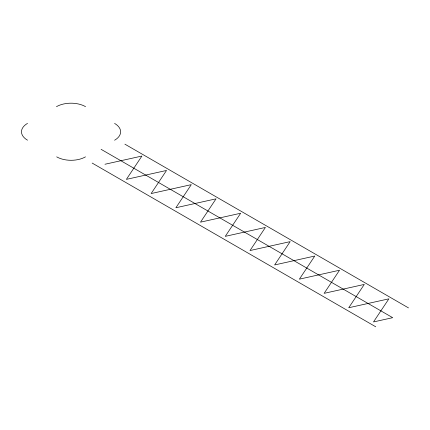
<?xml version="1.0" encoding="UTF-8"?>
<svg xmlns="http://www.w3.org/2000/svg" width="430" height="430" viewBox="0 0 430 430"><rect width="100%" height="100%" fill="white"/><g stroke="black" fill="none" stroke-linecap="round" stroke-linejoin="round"><path stroke-width="0.64" d="M104.968 164.249L141.916 156.047L126.377 179.369L166.528 170.452L151.134 193.559L191.28 184.647L175.886 207.754L216.037 198.837L200.498 222.159L240.65 213.248L225.255 236.355L265.401 227.438L250.007 250.55L290.159 241.633L274.62 264.955L314.771 256.038L299.377 279.151L339.523 270.233L324.129 293.341L364.28 284.429L348.741 307.746L388.892 298.834L373.493 321.941L392.692 317.679L101.104 149.328M124.899 144.168L408.5 307.901M92.16 163.067L375.761 326.805M85.489 156.859A20.366 11.755 0 0 1 56.69 156.853M114.595 123.426A20.581 11.879 0 0 1 114.595 140.228M27.515 140.185A20.581 11.879 0 0 1 27.515 123.383M56.464 106.667A20.581 11.879 0 0 1 85.565 106.667"/></g></svg>
